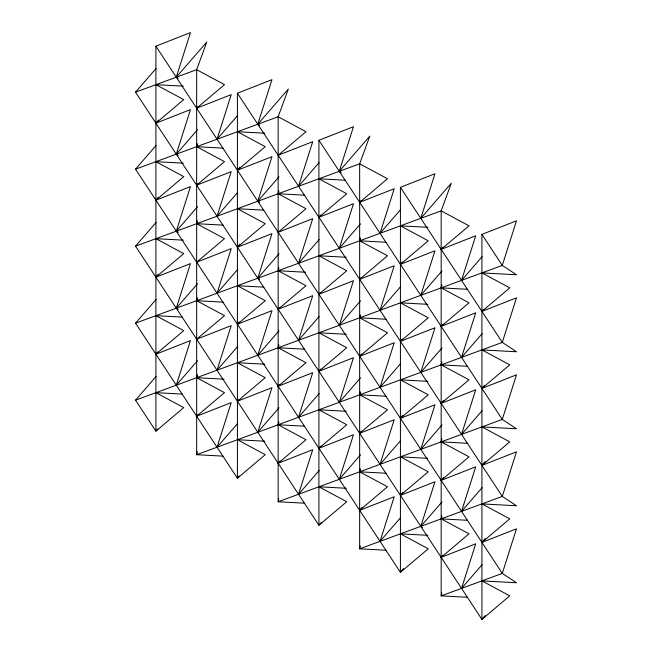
<?xml version="1.0" encoding="UTF-8"?>
<svg xmlns="http://www.w3.org/2000/svg" width="652" height="652" viewBox="0 0 652 652"><rect width="100%" height="100%" fill="white"/><g stroke="black" fill="none" stroke-linecap="round" stroke-linejoin="round"><path stroke-width="0.98" d="M197.279 143.758L196.66 146.7L224.492 161.647L196.66 185.201L231.207 171.631L217.035 216.219L237.597 192.527M197.279 220.759L196.66 223.701L224.492 238.648L196.66 262.202L231.207 248.632L217.035 293.221L237.597 269.529M197.279 297.76L196.66 300.702L224.492 315.649L196.66 339.203L231.207 325.633L217.035 370.222L237.597 346.53M197.279 374.761L196.66 377.704L224.492 392.651L196.66 416.204L231.207 402.634L217.035 447.223L237.597 423.531M197.279 451.763L196.66 454.705L223.082 456.131M278.779 190.816L278.159 193.758L305.992 208.705L278.159 232.259L312.715 218.681L298.534 263.269L319.105 239.586M278.779 267.817L278.159 270.759L305.992 285.706L278.159 309.26L312.715 295.682L298.534 340.271L319.105 316.579M278.779 344.818L278.159 347.76L305.992 362.708L278.159 386.261L312.715 372.683L298.534 417.272L319.105 393.58M278.779 421.82L278.159 424.762L305.992 439.709L278.159 463.262L312.715 449.684L298.534 494.273L319.105 470.581M278.779 498.821L278.159 501.763L304.582 503.189M360.287 237.874L359.659 240.816L387.5 255.755L359.659 279.317L394.215 265.739L380.034 310.328L400.605 286.635M360.287 314.875L359.659 317.817L387.5 332.756L359.659 356.318L394.215 342.74L380.034 387.329L400.605 363.637M360.287 391.868L359.659 394.819L387.5 409.758L359.659 433.319L394.215 419.741L380.034 464.33L400.605 440.638M360.287 468.869L359.659 471.82L387.5 486.759L359.659 510.32L394.215 496.742L380.034 541.331L400.605 517.639M360.287 545.871L359.659 548.821L386.082 550.239M441.787 284.924L441.168 287.866L469 302.813L441.168 326.367L475.716 312.797L461.543 357.386L482.105 333.694M441.787 361.925L441.168 364.867L469 379.814L441.168 403.368L475.716 389.798L461.543 434.387L482.105 410.695M441.787 438.926L441.168 441.869L469 456.816L441.168 480.369L475.716 466.799L461.543 511.388L482.105 487.696M441.787 515.928L441.168 518.87L469 533.817L441.168 557.37L475.716 543.801L461.543 588.389L482.105 564.697M441.787 592.929L441.168 595.871L467.59 597.297M422.455 527.46L420.793 526.36L434.966 481.771L400.418 495.341L402.952 492.284M197.352 144.793L196.66 146.7L223.082 148.126M197.352 221.794L196.66 223.701L223.082 225.127M197.352 298.795L196.66 300.702L223.082 302.129M197.352 375.796L196.66 377.704L224.092 379.187M278.86 191.851L278.159 193.758L304.582 195.184M278.86 268.852L278.159 270.759L305.601 272.243M278.86 345.853L278.159 347.76L304.582 349.187M278.86 422.855L278.159 424.762L304.582 426.188M360.36 238.909L359.659 240.816L386.082 242.242M360.36 315.91L359.659 317.817L386.082 319.244M360.36 392.903L359.659 394.819L386.082 396.237M360.36 469.905L359.659 471.82L386.082 473.238M441.869 285.959L441.168 287.866L467.59 289.292M441.869 362.96L441.168 364.867L467.59 366.294M441.869 439.961L441.168 441.869L467.59 443.295M441.869 516.963L441.168 518.87L467.59 520.296M197.515 129.732L176.285 154.19L177.98 155.233L176.285 154.19L190.457 109.601L155.901 123.179L158.444 120.115M237.597 115.526L217.035 139.218L231.207 94.63L196.66 108.199L197.923 106.675M197.515 206.733L176.285 231.191L177.98 232.234L176.285 231.191L190.457 186.602L155.901 200.18L158.444 197.116M196.66 185.201L197.923 183.677M279.015 176.79L257.784 201.248L259.48 202.291L257.784 201.248L271.965 156.659L237.409 170.229L239.944 167.173M177.947 309.292L176.285 308.192L190.457 263.604L155.901 277.173L158.444 274.117M259.455 279.349L257.784 278.249L271.965 233.66L237.409 247.23L239.944 244.174M197.515 360.735L176.285 385.193L190.457 340.605L155.901 354.175L157.808 351.884M360.515 223.848L339.284 248.298L353.465 203.709L318.909 217.287L320.817 214.997M279.015 330.792L257.784 355.25L271.965 310.654L237.409 324.231L239.308 321.941M157.808 428.886L155.901 431.176L135.526 400.165L156.097 376.473M400.605 209.634L380.034 233.326L394.215 188.738L359.659 202.316L360.931 200.783M278.159 309.26L279.431 307.728M196.66 416.204L197.923 414.68M360.515 300.849L339.284 325.299L353.465 280.71L318.909 294.288L320.181 292.756M279.015 407.793L257.784 432.243L271.965 387.655L237.409 401.233L238.673 399.709M359.659 279.317L360.931 277.785M278.159 386.261L279.431 384.729M442.023 270.898L420.793 295.356L434.966 250.767L400.418 264.345L402.317 262.047M360.515 377.85L339.284 402.3L353.465 357.712L318.909 371.29L320.817 368.991M239.308 475.944L237.409 478.234L135.526 323.164L156.097 299.472M482.105 256.692L461.543 280.384L475.716 235.796L441.168 249.366L443.067 247.075M359.659 356.318L361.567 354.02M278.159 463.262L280.058 460.972M442.023 347.899L420.793 372.357L434.966 327.769L400.418 341.346L402.317 339.048M360.515 454.843L339.284 479.301L353.465 434.713L318.909 448.291L320.817 445.992M441.168 326.367L443.067 324.077M359.659 433.319L361.567 431.021M182.332 394.101L155.901 392.675L183.742 407.622L155.901 431.176L155.901 46.178L190.457 32.6L176.285 77.189L177.98 78.232L176.285 77.189L206.798 42.038L196.66 69.699L196.66 454.705L502.293 342.414L516.474 297.825L481.918 311.395L483.817 309.105M442.023 424.9L420.793 449.358L434.966 404.77L400.418 418.339L402.952 415.283M321.444 522.236L318.909 525.292L135.526 246.163L156.097 222.471M441.168 403.368L443.702 400.312M359.659 510.32L362.202 507.256M264.851 441.217L237.409 439.733L265.242 454.68L237.409 478.234L237.409 93.228L271.965 79.658L257.784 124.247L259.48 125.29L257.784 124.247L288.306 89.088L278.159 116.757L278.159 501.763L502.293 419.415L516.474 374.827L481.918 388.396L484.452 385.34M441.168 480.369L443.702 477.313M346.351 488.267L318.909 486.791L346.742 501.73L318.909 525.292L318.909 140.286L353.465 126.708L339.284 171.297L340.98 172.34L339.284 171.297L369.806 136.146L359.659 163.815L359.659 548.821L502.293 496.416L516.474 451.82L481.918 465.398L485.088 461.575M403.58 568.52L400.418 572.342L135.526 169.161L156.097 145.469M441.168 557.37L443.067 555.08M427.851 535.325L400.418 533.841L428.25 548.788L400.418 572.342L400.418 187.344L434.966 173.766L420.793 218.355L451.306 183.204L441.168 210.865L441.168 595.871L502.293 573.41L516.474 528.821L481.918 542.399L485.088 538.576M485.088 615.578L481.918 619.4L135.526 92.16L156.097 68.468M197.515 283.734L176.285 308.192L177.98 309.235M319.105 162.584L298.534 186.276L312.715 141.68L278.159 155.257L305.992 131.704L278.159 116.757L135.526 169.161M279.015 253.791L257.784 278.249L259.48 279.292M420.793 526.36L442.023 501.901M155.901 123.179L183.742 99.617L155.901 84.678L183.342 86.154M196.66 108.199L224.492 84.646L196.66 69.699L135.526 92.16M155.901 200.18L183.742 176.619L155.901 161.68L183.342 163.155M237.409 170.229L265.242 146.676L237.409 131.728L264.851 133.212M155.901 277.173L183.742 253.62L155.901 238.681L183.342 240.156M237.409 247.23L265.242 223.677L237.409 208.73L263.832 210.156M155.901 354.175L183.742 330.621L155.901 315.674L182.332 317.1M318.909 217.287L346.742 193.734L318.909 178.787L345.332 180.213M359.659 202.316L387.5 178.754L359.659 163.815L135.526 246.163M237.409 324.231L265.242 300.678L237.409 285.731L263.832 287.157M318.909 294.288L346.742 270.735L318.909 255.788L346.351 257.263M237.409 401.233L265.242 377.679L237.409 362.732L264.851 364.215M400.418 264.345L428.25 240.784L400.418 225.845L427.851 227.32M441.168 249.366L469 225.812L441.168 210.865L135.526 323.164M318.909 371.29L346.742 347.728L318.909 332.789L346.351 334.264M400.418 341.346L428.25 317.785L400.418 302.846L427.851 304.321M318.909 448.291L346.742 424.729L318.909 409.79L346.351 411.265M481.918 311.395L509.75 287.842L481.918 272.895L516.474 274.761L502.293 265.413L481.918 234.394L516.474 220.824L502.293 265.413L135.526 400.165M400.418 418.339L428.25 394.786L400.418 379.839L427.851 381.322M481.918 388.396L509.75 364.843L481.918 349.896L516.474 351.762L502.293 342.414L400.418 187.344M400.418 495.341L428.25 471.787L400.418 456.84L427.851 458.323M481.918 465.398L509.75 441.844L481.918 426.897L516.474 428.763L502.293 419.415L318.909 140.286M481.918 542.399L509.75 518.845L481.918 503.898L516.474 505.765L502.293 496.416L237.409 93.228M155.901 46.178L502.293 573.41L516.474 582.766L481.918 580.899L509.75 595.846L481.918 619.4L481.918 234.394"/></g></svg>
